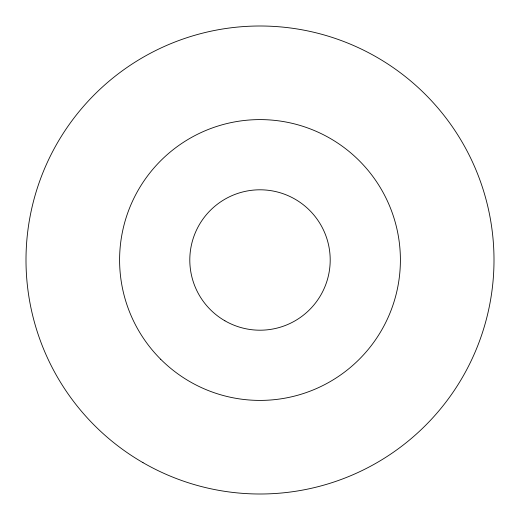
<?xml version="1.0" encoding="UTF-8"?>
<svg xmlns="http://www.w3.org/2000/svg" width="520" height="520" viewBox="0 0 520 520"><rect width="100%" height="100%" fill="white"/><g stroke="black" fill="none" stroke-linecap="round" stroke-linejoin="round"><path stroke-width="0.78" d="M224.9 320.794A70.2 70.2 0 0 0 330.2 260A70.2 70.2 0 0 0 224.9 199.206A70.2 70.2 0 0 0 224.9 320.794M143 462.651A234 234 0 0 0 494 260A234 234 0 0 0 143 57.35A234 234 0 0 0 143 462.651M160.719 359.281A140.4 140.4 0 0 0 395.616 296.335A140.4 140.4 0 0 0 223.665 124.384A140.4 140.4 0 0 0 160.719 359.281"/></g></svg>
